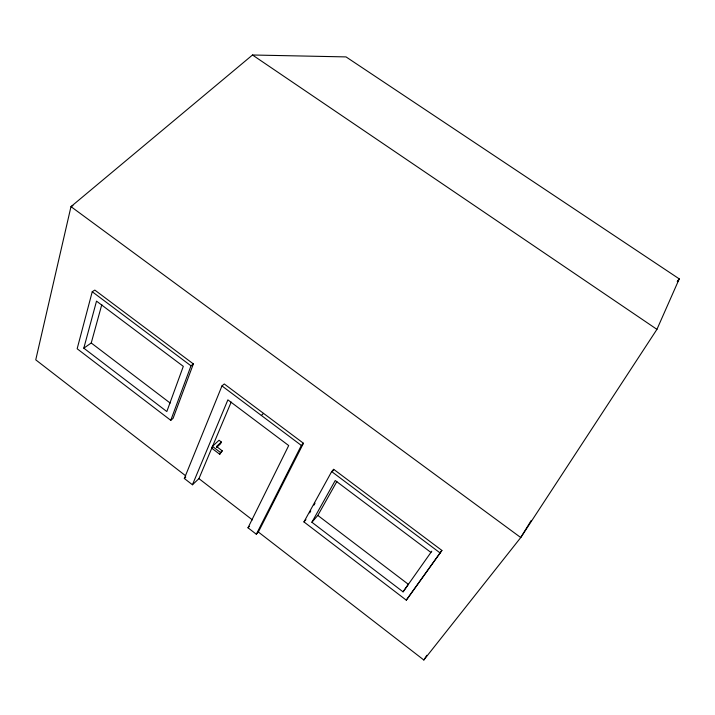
<?xml version="1.0" encoding="UTF-8"?>
<svg xmlns="http://www.w3.org/2000/svg" width="715" height="715" viewBox="0 0 715 715"><rect width="100%" height="100%" fill="white"/><g stroke="black" fill="none" stroke-linecap="round" stroke-linejoin="round"><path stroke-width="1.07" d="M92.235 291.738L77.157 348.759L170.769 420.322L173.066 418.373L193.363 363.926L94.809 290.076L92.235 291.738L190.994 365.83L170.769 420.322M83.807 348.178L96.516 301.131L183.308 366.357L166.827 411.545L83.807 348.178L91.234 342.986L101.798 304.635M184.336 478.496L221.963 385.93L224.26 383.964L303.464 443.264L258.356 532.014L256.319 534.23L247.998 527.786L288.699 445.552L227.879 399.855L192.442 484.77L184.336 478.496L185.793 477.137M212.435 446.357L211.685 448.135L219.728 454.275L222.249 450.852L216.502 446.464L221.328 441.995L219.049 440.252L212.435 446.357L220.497 452.506L219.728 454.275M192.442 484.77L198.94 478.63L231.204 402.044M221.328 441.995L220.569 443.765L216.556 447.501M258.356 532.014L423.834 659.999L520.752 537.546L656.942 329.356L679.25 278.877L346.033 56.905L252.493 55.001L70.982 206.635L35.75 359.842L185.641 475.779M256.319 534.23L301.355 445.436L303.464 443.264M303.947 521.914L331.671 471.587L333.699 469.335L441.906 550.434L406.299 600.162L303.947 521.914L305.949 519.644M309.684 512.87L310.748 510.939M313.957 505.13L315.02 503.199M332.627 471.265L333.699 469.335M431.788 551.185L403.063 591.85L311.883 522.254L335.228 480.516L430.922 552.427M311.883 522.254L317.826 515.426L336.881 481.499M531.236 520.431L520.752 537.546L70.982 206.635L72.939 205.571M677.498 281.737L679.25 278.877L677.239 281.549M423.834 659.999L426.819 655.298M406.299 600.162L441.906 550.434M403.063 591.85L408.363 584.325L317.826 515.426M247.998 527.786L249.356 526.329M261.341 415.451L263.549 413.377M220.497 452.506L222.249 450.852M190.994 365.83L193.363 363.926M252.493 55.001L656.942 329.356M221.963 385.93L301.355 445.436M331.671 471.587L440.145 552.972M91.234 342.986L170.188 403.072M198.94 478.63L252.386 519.885"/></g></svg>
